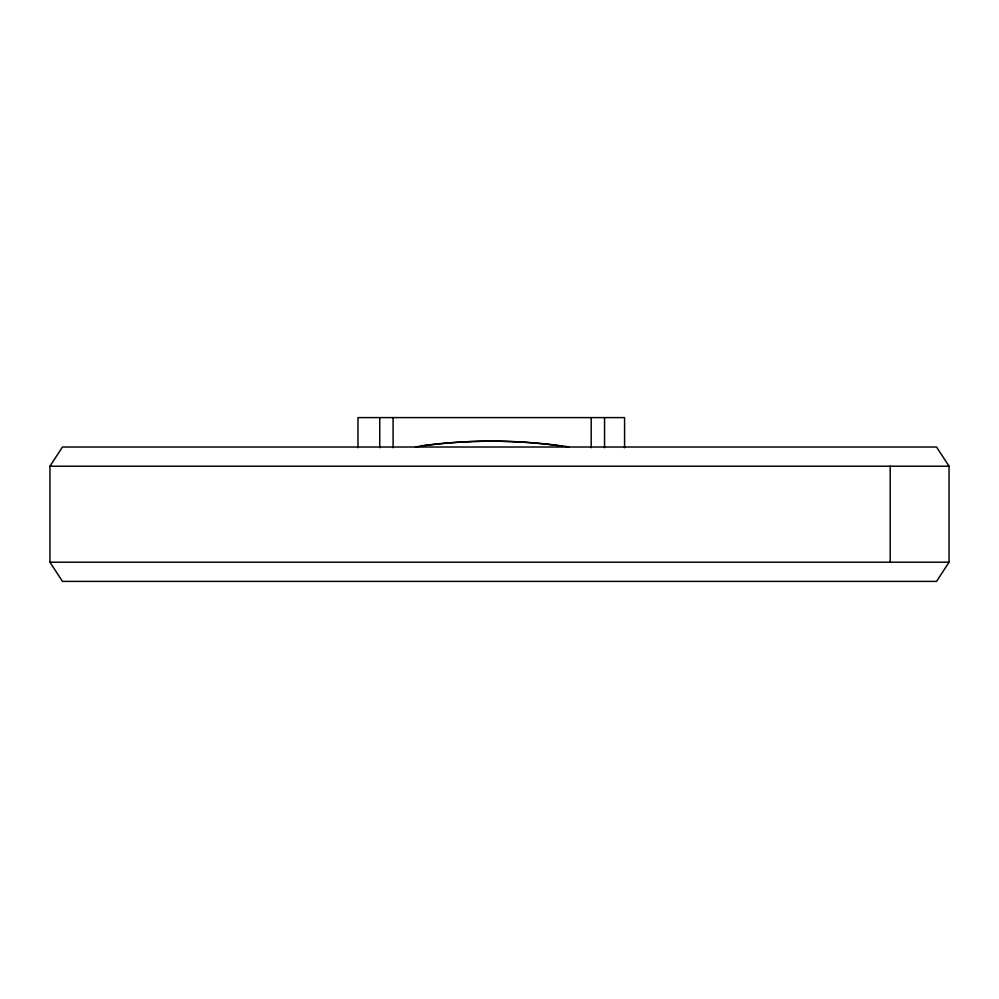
<?xml version="1.0" encoding="UTF-8"?>
<svg xmlns="http://www.w3.org/2000/svg" width="999" height="999" viewBox="0 0 999 999"><rect width="100%" height="100%" fill="white"/><g stroke="black" fill="none" stroke-linecap="round" stroke-linejoin="round"><path stroke-width="1.5" d="M49.95 466.208L62.475 447.015L936.538 447.015L949.05 466.208L949.05 562.2L936.538 581.393L62.475 581.393L49.95 562.2L49.95 466.208L949.05 466.208M49.95 562.2L949.05 562.2M890.196 466.208L890.196 562.2M624.575 447.739L624.575 417.607L357.967 417.607L357.967 447.739M604.545 417.607L604.545 447.739M591.196 417.607L591.196 447.739M393.094 417.607L393.094 447.739M379.745 417.607L379.745 447.739M421.141 445.854A516.733 516.283 90 0 1 562.637 446.266M415.409 446.915A516.733 516.283 -90 0 1 568.868 446.915"/></g></svg>
